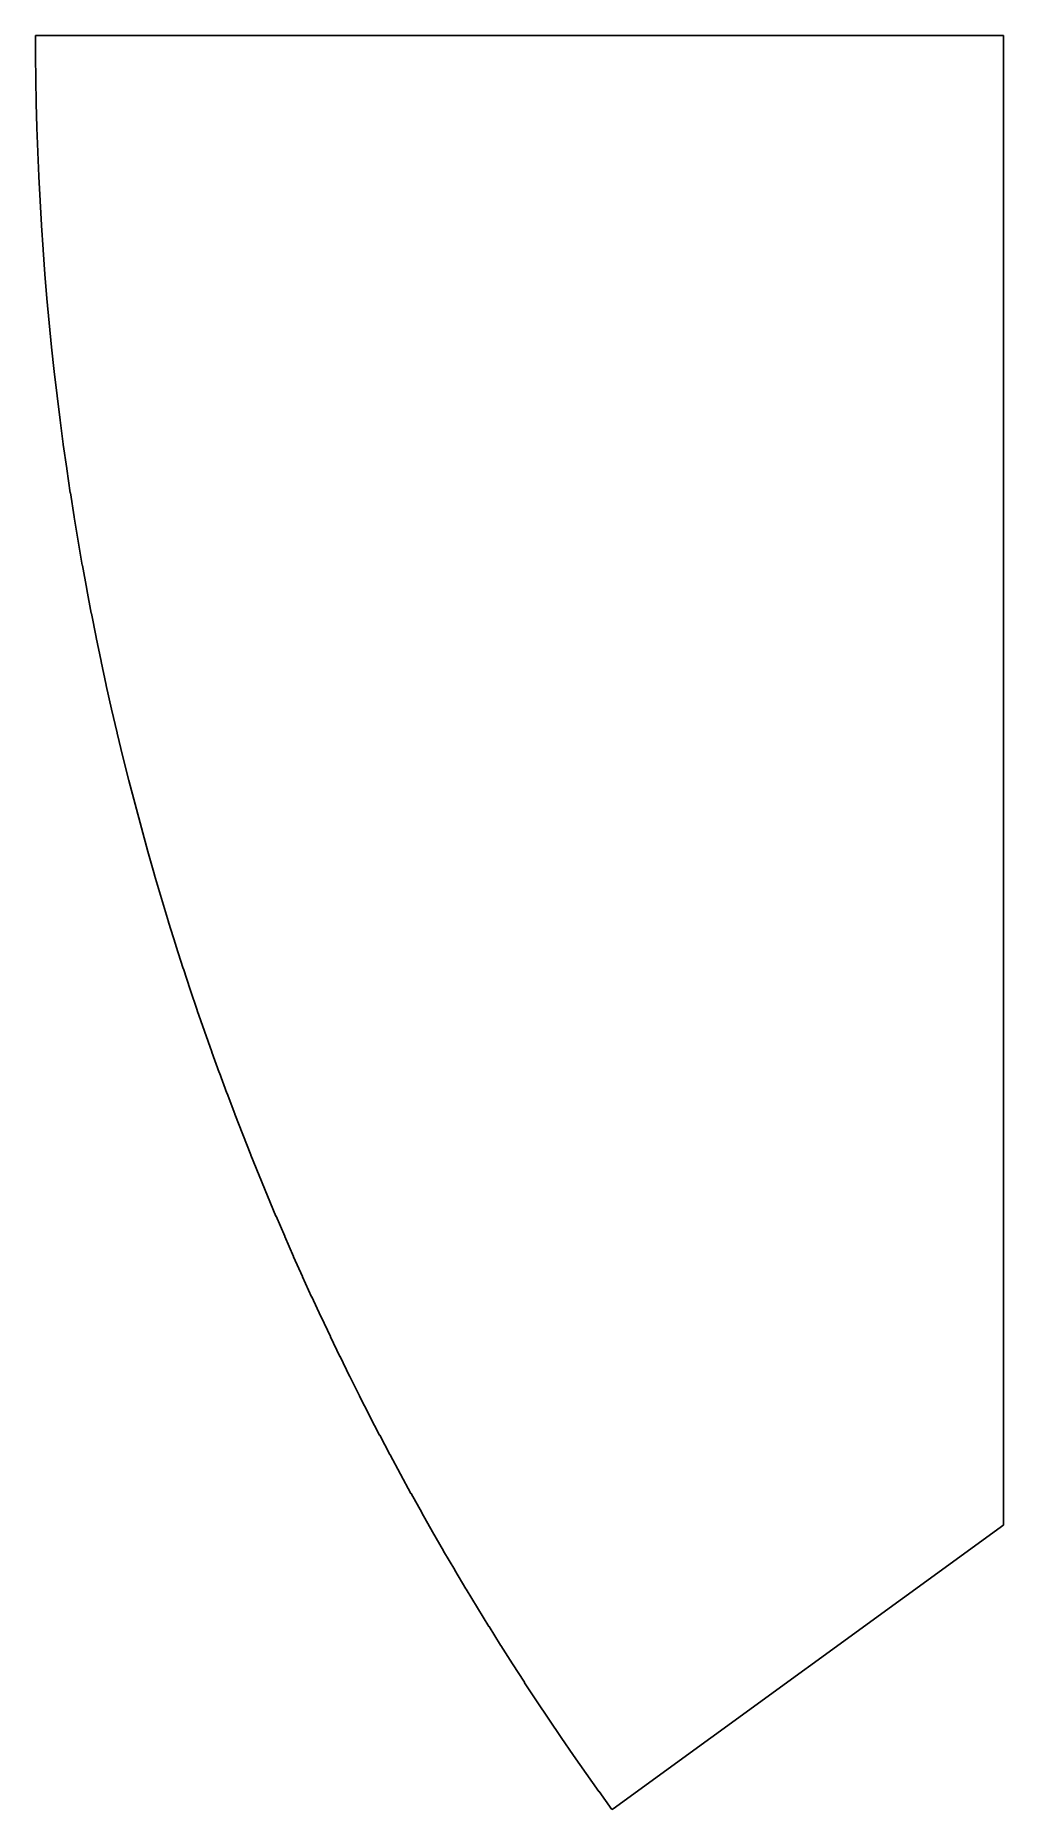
# Model space of a CAD drawing. Header units: millimetres. Extents: x -390 to -195, y 243 to 600.
import ezdxf

# ---------------------------------------------------------------- set-up
doc = ezdxf.new("R2010")
doc.units = ezdxf.units.MM
doc.layers.add('Mesh_cs003', color=7, linetype='CONTINUOUS')

msp = doc.modelspace()

# ---------------------------------------------------------------- linework, layer by layer
at = {"layer": 'Mesh_cs003'}
for p, q in [((-390, 600.123, 0.1), (-390, 600.148, 0.1)), ((-390, 600.148, 0.1), (-389.834, 600.148, 0.1)), ((-389.985, 595.811, 0.1), (-390, 600.123, 0.1)), ((-389.834, 600.148, 0.1), (-389.723, 600.148, 0.1)), ((-389.723, 600.148, 0.1), (-389.273, 600.148, 0.1)), ((-389.273, 600.148, 0.1), (-388.955, 600.148, 0.1)), ((-388.955, 600.148, 0.1), (-388.11, 600.148, 0.1)), ((-388.11, 600.148, 0.1), (-195.277, 600.148, 0.1)), ((-195.277, 600.148, 0.1), (-195.166, 600.148, 0.1)), ((-195.166, 600.148, 0.1), (-195, 600.148, 0.1)), ((-195, 600.148, 0.1), (-195, 599.983, 0.1)), ((-195, 599.983, 0.1), (-195, 575.359, 0.1)), ((-389.984, 595.786, 0.1), (-389.985, 595.811, 0.1)), ((-389.938, 591.47, 0.1), (-389.984, 595.786, 0.1)), ((-389.938, 591.433, 0.1), (-389.938, 591.47, 0.1)), ((-389.936, 591.379, 0.1), (-389.938, 591.433, 0.1)), ((-389.847, 586.506, 0.1), (-389.936, 591.379, 0.1)), ((-389.718, 581.634, 0.1), (-389.847, 586.506, 0.1)), ((-389.717, 581.584, 0.1), (-389.718, 581.634, 0.1)), ((-389.715, 581.553, 0.1), (-389.717, 581.584, 0.1)), ((-389.547, 576.682, 0.1), (-389.715, 581.553, 0.1)), ((-389.546, 576.651, 0.1), (-389.547, 576.682, 0.1)), ((-389.338, 571.782, 0.1), (-389.546, 576.651, 0.1)), ((-195, 575.359, 0.1), (-195, 575.248, 0.1)), ((-195, 575.248, 0.1), (-195, 573.027, 0.1)), ((-195, 573.027, 0.1), (-195, 300.355, 0.1)), ((-389.335, 571.728, 0.1), (-389.338, 571.782, 0.1)), ((-389.087, 566.847, 0.1), (-389.335, 571.728, 0.1)), ((-389.085, 566.806, 0.1), (-389.087, 566.847, 0.1)), ((-388.797, 561.926, 0.1), (-389.085, 566.806, 0.1)), ((-388.795, 561.885, 0.1), (-388.797, 561.926, 0.1)), ((-388.468, 557.008, 0.1), (-388.795, 561.885, 0.1)), ((-388.465, 556.967, 0.1), (-388.468, 557.008, 0.1)), ((-388.098, 552.093, 0.1), (-388.465, 556.967, 0.1)), ((-388.095, 552.052, 0.1), (-388.098, 552.093, 0.1)), ((-387.688, 547.181, 0.1), (-388.095, 552.052, 0.1)), ((-387.685, 547.14, 0.1), (-387.688, 547.181, 0.1)), ((-387.239, 542.272, 0.1), (-387.685, 547.14, 0.1)), ((-387.235, 542.231, 0.1), (-387.239, 542.272, 0.1)), ((-386.75, 537.367, 0.1), (-387.235, 542.231, 0.1)), ((-386.746, 537.326, 0.1), (-386.75, 537.367, 0.1)), ((-386.221, 532.466, 0.1), (-386.746, 537.326, 0.1)), ((-386.217, 532.425, 0.1), (-386.221, 532.466, 0.1)), ((-385.652, 527.569, 0.1), (-386.217, 532.425, 0.1)), ((-385.648, 527.528, 0.1), (-385.652, 527.569, 0.1)), ((-385.044, 522.677, 0.1), (-385.648, 527.528, 0.1)), ((-385.039, 522.636, 0.1), (-385.044, 522.677, 0.1)), ((-384.396, 517.79, 0.1), (-385.039, 522.636, 0.1)), ((-384.391, 517.749, 0.1), (-384.396, 517.79, 0.1)), ((-383.709, 512.908, 0.1), (-384.391, 517.749, 0.1)), ((-383.703, 512.868, 0.1), (-383.709, 512.908, 0.1)), ((-382.982, 508.032, 0.1), (-383.703, 512.868, 0.1)), ((-382.975, 507.992, 0.1), (-382.982, 508.032, 0.1)), ((-382.215, 503.162, 0.1), (-382.975, 507.992, 0.1)), ((-382.208, 503.122, 0.1), (-382.215, 503.162, 0.1)), ((-381.409, 498.298, 0.1), (-382.208, 503.122, 0.1)), ((-381.402, 498.258, 0.1), (-381.409, 498.298, 0.1)), ((-380.563, 493.441, 0.1), (-381.402, 498.258, 0.1)), ((-380.556, 493.401, 0.1), (-380.563, 493.441, 0.1)), ((-379.678, 488.591, 0.1), (-380.556, 493.401, 0.1)), ((-379.671, 488.551, 0.1), (-379.678, 488.591, 0.1)), ((-378.754, 483.748, 0.1), (-379.671, 488.551, 0.1)), ((-378.746, 483.708, 0.1), (-378.754, 483.748, 0.1)), ((-377.79, 478.913, 0.1), (-378.746, 483.708, 0.1)), ((-377.782, 478.873, 0.1), (-377.79, 478.913, 0.1)), ((-376.788, 474.085, 0.1), (-377.782, 478.873, 0.1)), ((-376.779, 474.045, 0.1), (-376.788, 474.085, 0.1)), ((-375.746, 469.266, 0.1), (-376.779, 474.045, 0.1)), ((-375.737, 469.226, 0.1), (-375.746, 469.266, 0.1)), ((-374.665, 464.455, 0.1), (-375.737, 469.226, 0.1)), ((-374.656, 464.415, 0.1), (-374.665, 464.455, 0.1)), ((-373.545, 459.654, 0.1), (-374.656, 464.415, 0.1)), ((-373.536, 459.614, 0.1), (-373.545, 459.654, 0.1)), ((-372.386, 454.861, 0.1), (-373.536, 459.614, 0.1)), ((-372.377, 454.821, 0.1), (-372.386, 454.861, 0.1)), ((-371.189, 450.078, 0.1), (-372.377, 454.821, 0.1)), ((-371.179, 450.038, 0.1), (-371.189, 450.078, 0.1)), ((-369.952, 445.304, 0.1), (-371.179, 450.038, 0.1)), ((-369.942, 445.264, 0.1), (-369.952, 445.304, 0.1)), ((-368.677, 440.541, 0.1), (-369.942, 445.264, 0.1)), ((-368.666, 440.501, 0.1), (-368.677, 440.541, 0.1)), ((-367.363, 435.788, 0.1), (-368.666, 440.501, 0.1)), ((-367.352, 435.748, 0.1), (-367.363, 435.788, 0.1)), ((-366.011, 431.046, 0.1), (-367.352, 435.748, 0.1)), ((-366, 431.006, 0.1), (-366.011, 431.046, 0.1)), ((-364.62, 426.314, 0.1), (-366, 431.006, 0.1)), ((-364.609, 426.275, 0.1), (-364.62, 426.314, 0.1)), ((-363.191, 421.595, 0.1), (-364.609, 426.275, 0.1)), ((-363.179, 421.555, 0.1), (-363.191, 421.595, 0.1)), ((-361.724, 416.887, 0.1), (-363.179, 421.555, 0.1)), ((-361.712, 416.847, 0.1), (-361.724, 416.887, 0.1)), ((-360.219, 412.19, 0.1), (-361.712, 416.847, 0.1)), ((-360.206, 412.151, 0.1), (-360.219, 412.19, 0.1)), ((-358.83, 407.97, 0.1), (-360.206, 412.151, 0.1)), ((-358.818, 407.935, 0.1), (-358.83, 407.97, 0.1)), ((-357.412, 403.765, 0.1), (-358.818, 407.935, 0.1)), ((-357.4, 403.73, 0.1), (-357.412, 403.765, 0.1)), ((-355.963, 399.569, 0.1), (-357.4, 403.73, 0.1)), ((-355.95, 399.534, 0.1), (-355.963, 399.569, 0.1)), ((-354.483, 395.384, 0.1), (-355.95, 399.534, 0.1)), ((-354.471, 395.35, 0.1), (-354.483, 395.384, 0.1)), ((-352.973, 391.21, 0.1), (-354.471, 395.35, 0.1)), ((-352.96, 391.176, 0.1), (-352.973, 391.21, 0.1)), ((-351.432, 387.048, 0.1), (-352.96, 391.176, 0.1)), ((-351.42, 387.013, 0.1), (-351.432, 387.048, 0.1)), ((-349.862, 382.896, 0.1), (-351.42, 387.013, 0.1)), ((-349.848, 382.861, 0.1), (-349.862, 382.896, 0.1)), ((-348.26, 378.756, 0.1), (-349.848, 382.861, 0.1)), ((-348.247, 378.722, 0.1), (-348.26, 378.756, 0.1)), ((-346.629, 374.628, 0.1), (-348.247, 378.722, 0.1)), ((-346.615, 374.593, 0.1), (-346.629, 374.628, 0.1)), ((-344.967, 370.511, 0.1), (-346.615, 374.593, 0.1)), ((-344.953, 370.477, 0.1), (-344.967, 370.511, 0.1)), ((-343.276, 366.407, 0.1), (-344.953, 370.477, 0.1)), ((-343.262, 366.373, 0.1), (-343.276, 366.407, 0.1)), ((-341.554, 362.316, 0.1), (-343.262, 366.373, 0.1)), ((-341.54, 362.281, 0.1), (-341.554, 362.316, 0.1)), ((-339.803, 358.236, 0.1), (-341.54, 362.281, 0.1)), ((-339.788, 358.202, 0.1), (-339.803, 358.236, 0.1)), ((-338.022, 354.17, 0.1), (-339.788, 358.202, 0.1)), ((-338.007, 354.136, 0.1), (-338.022, 354.17, 0.1)), ((-336.211, 350.117, 0.1), (-338.007, 354.136, 0.1)), ((-336.196, 350.083, 0.1), (-336.211, 350.117, 0.1)), ((-334.371, 346.077, 0.1), (-336.196, 350.083, 0.1)), ((-334.355, 346.043, 0.1), (-334.371, 346.077, 0.1)), ((-332.501, 342.051, 0.1), (-334.355, 346.043, 0.1)), ((-332.485, 342.017, 0.1), (-332.501, 342.051, 0.1)), ((-330.602, 338.038, 0.1), (-332.485, 342.017, 0.1)), ((-330.586, 338.004, 0.1), (-330.602, 338.038, 0.1)), ((-328.673, 334.039, 0.1), (-330.586, 338.004, 0.1)), ((-328.657, 334.006, 0.1), (-328.673, 334.039, 0.1)), ((-326.716, 330.054, 0.1), (-328.657, 334.006, 0.1)), ((-326.699, 330.021, 0.1), (-326.716, 330.054, 0.1)), ((-324.729, 326.084, 0.1), (-326.699, 330.021, 0.1)), ((-324.712, 326.051, 0.1), (-324.729, 326.084, 0.1)), ((-322.713, 322.128, 0.1), (-324.712, 326.051, 0.1)), ((-322.697, 322.095, 0.1), (-322.713, 322.128, 0.1)), ((-320.669, 318.187, 0.1), (-322.697, 322.095, 0.1)), ((-320.652, 318.154, 0.1), (-320.669, 318.187, 0.1)), ((-318.596, 314.261, 0.1), (-320.652, 318.154, 0.1)), ((-318.578, 314.229, 0.1), (-318.596, 314.261, 0.1)), ((-316.494, 310.35, 0.1), (-318.578, 314.229, 0.1)), ((-316.476, 310.318, 0.1), (-316.494, 310.35, 0.1)), ((-314.363, 306.455, 0.1), (-316.476, 310.318, 0.1)), ((-314.345, 306.423, 0.1), (-314.363, 306.455, 0.1)), ((-312.204, 302.575, 0.1), (-314.345, 306.423, 0.1)), ((-312.186, 302.543, 0.1), (-312.204, 302.575, 0.1)), ((-310.017, 298.711, 0.1), (-312.186, 302.543, 0.1)), ((-195, 300.355, 0.1), (-195, 300.074, 0.1)), ((-309.999, 298.679, 0.1), (-310.017, 298.711, 0.1)), ((-307.802, 294.863, 0.1), (-309.999, 298.679, 0.1)), ((-195.653, 299.6, 0.1), (-273.655, 242.928, 0.1)), ((-195.129, 299.981, 0.1), (-195.653, 299.6, 0.1)), ((-195, 300.074, 0.1), (-195.129, 299.981, 0.1)), ((-307.783, 294.831, 0.1), (-307.802, 294.863, 0.1)), ((-305.558, 291.031, 0.1), (-307.783, 294.831, 0.1)), ((-305.54, 290.999, 0.1), (-305.558, 291.031, 0.1)), ((-303.287, 287.216, 0.1), (-305.54, 290.999, 0.1)), ((-303.268, 287.184, 0.1), (-303.287, 287.216, 0.1)), ((-300.988, 283.417, 0.1), (-303.268, 287.184, 0.1)), ((-300.969, 283.386, 0.1), (-300.988, 283.417, 0.1)), ((-298.661, 279.636, 0.1), (-300.969, 283.386, 0.1)), ((-298.642, 279.604, 0.1), (-298.661, 279.636, 0.1)), ((-296.306, 275.871, 0.1), (-298.642, 279.604, 0.1)), ((-296.287, 275.839, 0.1), (-296.306, 275.871, 0.1)), ((-293.924, 272.123, 0.1), (-296.287, 275.839, 0.1)), ((-293.905, 272.092, 0.1), (-293.924, 272.123, 0.1)), ((-291.515, 268.393, 0.1), (-293.905, 272.092, 0.1)), ((-291.495, 268.362, 0.1), (-291.515, 268.393, 0.1)), ((-291.465, 268.317, 0.1), (-291.495, 268.362, 0.1)), ((-289.056, 264.646, 0.1), (-291.465, 268.317, 0.1)), ((-286.619, 260.992, 0.1), (-289.056, 264.646, 0.1)), ((-286.602, 260.967, 0.1), (-286.619, 260.992, 0.1)), ((-286.585, 260.941, 0.1), (-286.602, 260.967, 0.1)), ((-284.122, 257.305, 0.1), (-286.585, 260.941, 0.1)), ((-284.094, 257.265, 0.1), (-284.122, 257.305, 0.1)), ((-281.604, 253.647, 0.1), (-284.094, 257.265, 0.1)), ((-279.088, 250.048, 0.1), (-281.604, 253.647, 0.1)), ((-279.05, 249.993, 0.1), (-279.088, 250.048, 0.1)), ((-276.498, 246.398, 0.1), (-279.05, 249.993, 0.1)), ((-276.476, 246.367, 0.1), (-276.498, 246.398, 0.1)), ((-273.901, 242.795, 0.1), (-276.476, 246.367, 0.1)), ((-273.879, 242.765, 0.1), (-273.901, 242.795, 0.1)), ((-273.745, 242.862, 0.1), (-273.879, 242.765, 0.1)), ((-273.655, 242.928, 0.1), (-273.745, 242.862, 0.1))]:
    msp.add_line(p, q, dxfattribs=at)

doc.saveas('drawing.dxf')
